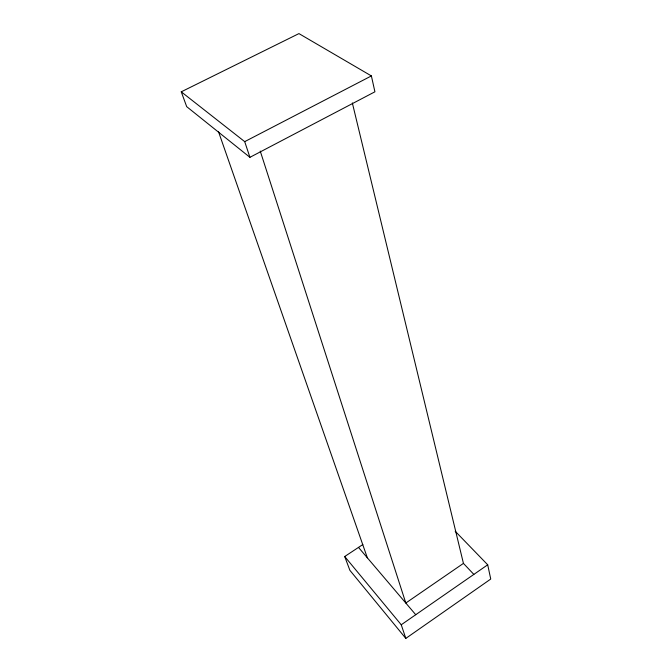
<?xml version="1.0" encoding="UTF-8"?>
<svg xmlns="http://www.w3.org/2000/svg" width="672" height="672" viewBox="0 0 672 672"><rect width="100%" height="100%" fill="white"/><g stroke="black" fill="none" stroke-linecap="round" stroke-linejoin="round"><path stroke-width="1.01" d="M362.83 544.538L344.711 556.517L349.885 570.326L405.821 638.4L490.745 579.046L487.704 564.799L455.196 531.233M405.821 638.4L401.243 624.775L487.704 564.799M352.338 102.925L463.436 563.388L405.804 603.036L260.24 151.057M249.917 157.324L374.917 91.804L371.389 75.928L298.939 33.6L181.255 91.82L186.69 106.646L249.917 157.324L244.709 141.641L181.255 91.82M244.709 141.641L371.389 75.928M463.436 563.388L473.844 574.409M358.495 547.403L415.741 614.712M344.711 556.517L401.243 624.775M218.484 131.636L367.357 557.827"/></g></svg>
